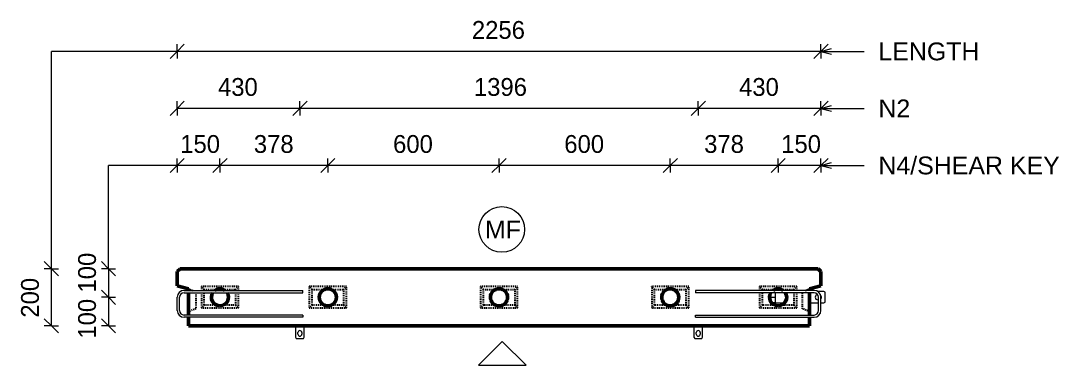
# Model space of a CAD drawing. Header units: millimetres. Extents: x 2687 to 17737, y 971 to 18539.
# Drawn here: x 2687 to 6326, y 12775 to 13984 of the extents above; entities that cross this region are included whole.
import ezdxf

# ---------------------------------------------------------------- set-up
doc = ezdxf.new("R2010")
doc.units = ezdxf.units.MM
doc.linetypes.add('Dash', pattern=[6.36, 3.18, -3.18])
for name, color, linetype, lineweight in [('A-ANNO-DIMS', 211, 'Continuous', 9), ('A-ANNO-DIMS-25', 211, 'Continuous', 9), ('A-DETL-MBND', 5, 'Continuous', 18), ('A-DETL-THIN', 151, 'Continuous', 18), ('A-GENM', 13, 'Continuous', 18), ('A-WALL', 113, 'Continuous', 25), ('A-WALL-HDLN', 110, 'Dash', 25), ('G-ANNO-TEXT', 231, 'Continuous', 9), ('S-RBAR', 171, 'Continuous', 18)]:
    doc.layers.add(name, color=color, linetype=linetype, lineweight=lineweight)
doc.styles.add('Arial', font='arial.ttf', dxfattribs={"height": 62.5})
doc.styles.add('Nirmala UI Semilight', font='NirmalaS.ttf', dxfattribs={"height": 62.5})
doc.dimstyles.new('Arrow_Filled_-_2_5_NI_UI', dxfattribs={"dimscale": 304.8, "dimtxt": 65.460247, "dimasz": 0.164042, "dimexe": 0.082021, "dimexo": 0.0625, "dimgap": 0.082021, "dimtad": 1, "dimdec": 4, "dimzin": 0, "dimdsep": 46, "dimtxsty": 'Nirmala UI Semilight', "dimblk1": 'OBLIQUE', "dimblk2": 'OBLIQUE', "dimsah": 1, "dimcen": 0.09, "dimazin": 0, "dimtfac": 1, "dimtdec": 4, "dimtix": 1, "dimtmove": 0, "dimatfit": 3, "dimfxl": 0.082021, "dimfxlon": 1, "dimtvp": 1, "dimtolj": 1, "dimtzin": 0, "dimarcsym": 2})
doc.dimstyles.new('Arrow_Filled_-_2_5_NI_UI_1', dxfattribs={"dimscale": 304.8, "dimtxt": 65.460247, "dimasz": 0.164042, "dimexe": 0.082021, "dimexo": 0.0625, "dimgap": 0.082021, "dimtad": 1, "dimdec": 4, "dimzin": 0, "dimdsep": 46, "dimtxsty": 'Nirmala UI Semilight', "dimblk1": 'OBLIQUE', "dimblk2": 'OBLIQUE', "dimsah": 1, "dimcen": 0.09, "dimazin": 0, "dimtfac": 1, "dimtdec": 4, "dimtix": 1, "dimtmove": 2, "dimatfit": 3, "dimfxl": 0.082021, "dimfxlon": 1, "dimtvp": 1, "dimtolj": 1, "dimtzin": 0, "dimarcsym": 2})

# ---------------------------------------------------------------- blocks, each defined once
blk = doc.blocks.new('RR spread anchor face based - RR-SA-2_5-200-1726821-Elevation Top')
at = {"layer": 'A-GENM'}
for p, q in [((5045.6, 12913.8), (5045.6, 12873.8)), ((5053.6, 12884.3), (5053.6, 12890.3)), ((5067.6, 12890.3), (5067.6, 12884.3)), ((5075.6, 12873.8), (5075.6, 12913.8)), ((5045.6, 12873.8), (5048.1, 12868.8)), ((5048.1, 12868.8), (5073.1, 12868.8)), ((5073.1, 12868.8), (5075.6, 12873.8))]:
    blk.add_line(p, q, dxfattribs=at)
for centre, start, end in [((5060.6, 12890.3), 0, 180), ((5060.6, 12884.3), 180, 0)]:
    blk.add_arc(centre, 7, start, end, dxfattribs=at)
blk = doc.blocks.new('RR spread anchor face based - RR-SA-3_0-200-1726827-Elevation Top')
at = {"layer": 'A-GENM'}
for p, q in [((5330.6, 13029.8), (5330.6, 13013.8)), ((5330.6, 13029.8), (5330.6, 13013.8)), ((5500.6, 13033.8), (5479.6, 13033.8)), ((5505.6, 13031.3), (5500.6, 13033.8)), ((5505.6, 12996.3), (5505.6, 13031.3)), ((5310.7, 13013.8), (5330.6, 13013.8)), ((5330.6, 12993.8), (5318.8, 12993.8)), ((5330.6, 13013.8), (5330.6, 12993.8)), ((5330.6, 13013.8), (5330.6, 12993.8)), ((5330.6, 12993.8), (5362.4, 12993.8)), ((5450.6, 12993.8), (5482.6, 12993.8)), ((5479.3, 13022.8), (5479.7, 13022.8)), ((5482.6, 13004.8), (5479.3, 13004.8)), ((5490.6, 12993.8), (5500.6, 12993.8)), ((5500.6, 12993.8), (5505.6, 12996.3))]:
    blk.add_line(p, q, dxfattribs=at)
for centre, start, end in [((5479.3, 13013.8), 90, 270), ((5483.3, 13013.8), 324.8168, 43.7744)]:
    blk.add_arc(centre, 9, start, end, dxfattribs=at)
blk = doc.blocks.new('DIMBLOCK1-Elevation Top')
at = {"layer": 'A-ANNO-DIMS-25'}
for p, q in [((5340.6, 13476.1), (5365.6, 13501.1)), ((5340.6, 13476.1), (5340.6, 13501.1)), ((5490.6, 13476.1), (5515.6, 13501.1)), ((5490.6, 13476.1), (5490.6, 13501.1)), ((5340.6, 13476.1), (5315.6, 13451.1)), ((5490.6, 13476.1), (5340.6, 13476.1)), ((5340.6, 13476.1), (5340.6, 13451.1)), ((5490.6, 13476.1), (5465.6, 13451.1)), ((5490.6, 13476.1), (5490.6, 13451.1))]:
    blk.add_line(p, q, dxfattribs=at)
at = {"layer": 'A-ANNO-DIMS-25', "color": 0, "insert": (5351.3, 13582.7), "char_height": 62.5, "width": 154.248, "attachment_point": 1, "line_spacing_factor": 1.142579, "style": 'Nirmala UI Semilight'}
blk.add_mtext('150', dxfattribs=at)
blk = doc.blocks.new('_Oblique')
at = {"color": 0, "linetype": 'ByBlock', "lineweight": -2}
blk.add_line((-0.5, -0.5), (0.5, 0.5), dxfattribs=at)
blk = doc.blocks.new('DIMBLOCK2-Elevation Top')
at = {"layer": 'A-ANNO-DIMS-25'}
for p, q in [((4962.6, 13476.1), (4987.6, 13501.1)), ((4962.6, 13476.1), (4962.6, 13501.1)), ((5340.6, 13476.1), (5365.6, 13501.1)), ((5340.6, 13476.1), (5340.6, 13501.1)), ((4962.6, 13476.1), (4937.6, 13451.1)), ((5340.6, 13476.1), (4962.6, 13476.1)), ((4962.6, 13476.1), (4962.6, 13451.1)), ((5340.6, 13476.1), (5315.6, 13451.1)), ((5340.6, 13476.1), (5340.6, 13451.1))]:
    blk.add_line(p, q, dxfattribs=at)
at = {"layer": 'A-ANNO-DIMS-25', "color": 0, "insert": (5081.3, 13582.7), "char_height": 62.5, "width": 168.53, "attachment_point": 1, "line_spacing_factor": 1.142579, "style": 'Nirmala UI Semilight'}
blk.add_mtext('378', dxfattribs=at)
blk = doc.blocks.new('DIMBLOCK3-Elevation Top')
at = {"layer": 'A-ANNO-DIMS-25'}
for p, q in [((4362.6, 13476.1), (4387.6, 13501.1)), ((4362.6, 13476.1), (4362.6, 13501.1)), ((4962.6, 13476.1), (4987.6, 13501.1)), ((4962.6, 13476.1), (4962.6, 13501.1)), ((4362.6, 13476.1), (4337.6, 13451.1)), ((4962.6, 13476.1), (4362.6, 13476.1)), ((4362.6, 13476.1), (4362.6, 13451.1)), ((4962.6, 13476.1), (4937.6, 13451.1)), ((4962.6, 13476.1), (4962.6, 13451.1))]:
    blk.add_line(p, q, dxfattribs=at)
at = {"layer": 'A-ANNO-DIMS-25', "color": 0, "insert": (4591.2, 13582.7), "char_height": 62.5, "width": 171.387, "attachment_point": 1, "line_spacing_factor": 1.142579, "style": 'Nirmala UI Semilight'}
blk.add_mtext('600', dxfattribs=at)
blk = doc.blocks.new('DIMBLOCK4-Elevation Top')
at = {"layer": 'A-ANNO-DIMS-25'}
for p, q in [((3762.6, 13476.1), (3787.6, 13501.1)), ((3762.6, 13476.1), (3762.6, 13501.1)), ((4362.6, 13476.1), (4387.6, 13501.1)), ((4362.6, 13476.1), (4362.6, 13501.1)), ((3762.6, 13476.1), (3737.6, 13451.1)), ((4362.6, 13476.1), (3762.6, 13476.1)), ((3762.6, 13476.1), (3762.6, 13451.1)), ((4362.6, 13476.1), (4337.6, 13451.1)), ((4362.6, 13476.1), (4362.6, 13451.1))]:
    blk.add_line(p, q, dxfattribs=at)
at = {"layer": 'A-ANNO-DIMS-25', "color": 0, "insert": (3991.2, 13582.7), "char_height": 62.5, "width": 171.387, "attachment_point": 1, "line_spacing_factor": 1.142579, "style": 'Nirmala UI Semilight'}
blk.add_mtext('600', dxfattribs=at)
blk = doc.blocks.new('DIMBLOCK5-Elevation Top')
at = {"layer": 'A-ANNO-DIMS-25'}
for p, q in [((3384.6, 13476.1), (3409.6, 13501.1)), ((3384.6, 13476.1), (3384.6, 13501.1)), ((3762.6, 13476.1), (3787.6, 13501.1)), ((3762.6, 13476.1), (3762.6, 13501.1)), ((3384.6, 13476.1), (3359.6, 13451.1)), ((3762.6, 13476.1), (3384.6, 13476.1)), ((3384.6, 13476.1), (3384.6, 13451.1)), ((3762.6, 13476.1), (3737.6, 13451.1)), ((3762.6, 13476.1), (3762.6, 13451.1))]:
    blk.add_line(p, q, dxfattribs=at)
at = {"layer": 'A-ANNO-DIMS-25', "color": 0, "insert": (3503.3, 13582.7), "char_height": 62.5, "width": 168.53, "attachment_point": 1, "line_spacing_factor": 1.142579, "style": 'Nirmala UI Semilight'}
blk.add_mtext('378', dxfattribs=at)
blk = doc.blocks.new('DIMBLOCK6-Elevation Top')
at = {"layer": 'A-ANNO-DIMS-25'}
for p, q in [((3234.6, 13476.1), (3259.6, 13501.1)), ((3234.6, 13476.1), (3234.6, 13501.1)), ((3384.6, 13476.1), (3409.6, 13501.1)), ((3384.6, 13476.1), (3384.6, 13501.1)), ((3234.6, 13476.1), (3209.6, 13451.1)), ((3384.6, 13476.1), (3234.6, 13476.1)), ((3234.6, 13476.1), (3234.6, 13451.1)), ((3384.6, 13476.1), (3359.6, 13451.1)), ((3384.6, 13476.1), (3384.6, 13451.1))]:
    blk.add_line(p, q, dxfattribs=at)
at = {"layer": 'A-ANNO-DIMS-25', "color": 0, "insert": (3245.3, 13582.7), "char_height": 62.5, "width": 154.248, "attachment_point": 1, "line_spacing_factor": 1.142579, "style": 'Nirmala UI Semilight'}
blk.add_mtext('150', dxfattribs=at)
blk = doc.blocks.new('DIMBLOCK7-Elevation Top')
at = {"layer": 'A-ANNO-DIMS-25'}
for p, q in [((5060.6, 13676.1), (5085.6, 13701.1)), ((5060.6, 13676.1), (5060.6, 13701.1)), ((5490.6, 13676.1), (5515.6, 13701.1)), ((5490.6, 13676.1), (5490.6, 13701.1)), ((5060.6, 13676.1), (5035.6, 13651.1)), ((5490.6, 13676.1), (5060.6, 13676.1)), ((5060.6, 13676.1), (5060.6, 13651.1)), ((5490.6, 13676.1), (5465.6, 13651.1)), ((5490.6, 13676.1), (5490.6, 13651.1))]:
    blk.add_line(p, q, dxfattribs=at)
at = {"layer": 'A-ANNO-DIMS-25', "color": 0, "insert": (5203.6, 13782.7), "char_height": 62.5, "width": 172.815, "attachment_point": 1, "line_spacing_factor": 1.142579, "style": 'Nirmala UI Semilight'}
blk.add_mtext('430', dxfattribs=at)
blk = doc.blocks.new('DIMBLOCK8-Elevation Top')
at = {"layer": 'A-ANNO-DIMS-25'}
for p, q in [((3664.6, 13676.1), (3689.6, 13701.1)), ((3664.6, 13676.1), (3664.6, 13701.1)), ((5060.6, 13676.1), (5085.6, 13701.1)), ((5060.6, 13676.1), (5060.6, 13701.1)), ((3664.6, 13676.1), (3639.6, 13651.1)), ((5060.6, 13676.1), (3664.6, 13676.1)), ((3664.6, 13676.1), (3664.6, 13651.1)), ((5060.6, 13676.1), (5035.6, 13651.1)), ((5060.6, 13676.1), (5060.6, 13651.1))]:
    blk.add_line(p, q, dxfattribs=at)
at = {"layer": 'A-ANNO-DIMS-25', "color": 0, "insert": (4274.5, 13782.7), "char_height": 62.5, "width": 211.377, "attachment_point": 1, "line_spacing_factor": 1.142579, "style": 'Nirmala UI Semilight'}
blk.add_mtext('1396', dxfattribs=at)
blk = doc.blocks.new('DIMBLOCK9-Elevation Top')
at = {"layer": 'A-ANNO-DIMS-25'}
for p, q in [((3234.6, 13676.1), (3259.6, 13701.1)), ((3234.6, 13676.1), (3234.6, 13701.1)), ((3664.6, 13676.1), (3689.6, 13701.1)), ((3664.6, 13676.1), (3664.6, 13701.1)), ((3234.6, 13676.1), (3209.6, 13651.1)), ((3664.6, 13676.1), (3234.6, 13676.1)), ((3234.6, 13676.1), (3234.6, 13651.1)), ((3664.6, 13676.1), (3639.6, 13651.1)), ((3664.6, 13676.1), (3664.6, 13651.1))]:
    blk.add_line(p, q, dxfattribs=at)
at = {"layer": 'A-ANNO-DIMS-25', "color": 0, "insert": (3377.6, 13782.7), "char_height": 62.5, "width": 172.815, "attachment_point": 1, "line_spacing_factor": 1.142579, "style": 'Nirmala UI Semilight'}
blk.add_mtext('430', dxfattribs=at)
blk = doc.blocks.new('DIMBLOCK10-Elevation Top')
at = {"layer": 'A-ANNO-DIMS-25'}
for p, q in [((3234.6, 13876.1), (3209.6, 13851.1)), ((3234.6, 13876.1), (3259.6, 13901.1)), ((3234.6, 13876.1), (3234.6, 13901.1)), ((5490.6, 13876.1), (3234.6, 13876.1)), ((3234.6, 13876.1), (3234.6, 13851.1)), ((5490.6, 13876.1), (5465.6, 13851.1)), ((5490.6, 13876.1), (5515.6, 13901.1)), ((5490.6, 13876.1), (5490.6, 13901.1)), ((5490.6, 13876.1), (5490.6, 13851.1))]:
    blk.add_line(p, q, dxfattribs=at)
at = {"layer": 'A-ANNO-DIMS-25', "color": 0, "insert": (4267.4, 13982.7), "char_height": 62.5, "width": 228.516, "attachment_point": 1, "line_spacing_factor": 1.142579, "style": 'Nirmala UI Semilight'}
blk.add_mtext('2256', dxfattribs=at)
blk = doc.blocks.new('DIMBLOCK11-Elevation Top')
at = {"layer": 'A-ANNO-DIMS-25'}
for p, q in [((2994, 13113.8), (2969, 13138.8)), ((2994, 13113.8), (2969, 13113.8)), ((2994, 13113.8), (2994, 13013.8)), ((2994, 13113.8), (3019, 13088.8)), ((2994, 13113.8), (3019, 13113.8)), ((2994, 13013.8), (2969, 13038.8)), ((2994, 13013.8), (2969, 13013.8)), ((2994, 13013.8), (3019, 12988.8)), ((2994, 13013.8), (3019, 13013.8))]:
    blk.add_line(p, q, dxfattribs=at)
at = {"layer": 'A-ANNO-DIMS-25', "color": 0, "insert": (2887.5, 13030.6), "char_height": 62.5, "width": 154.248, "attachment_point": 1, "rotation": 90, "line_spacing_factor": 1.142579, "style": 'Nirmala UI Semilight'}
blk.add_mtext('100', dxfattribs=at)
blk = doc.blocks.new('DIMBLOCK12-Elevation Top')
at = {"layer": 'A-ANNO-DIMS-25'}
for p, q in [((2994, 13013.8), (2969, 13038.8)), ((2994, 13013.8), (2969, 13013.8)), ((2994, 13013.8), (2994, 12913.8)), ((2994, 13013.8), (3019, 12988.8)), ((2994, 13013.8), (3019, 13013.8)), ((2994, 12913.8), (2969, 12938.8)), ((2994, 12913.8), (2969, 12913.8)), ((2994, 12913.8), (3019, 12888.8)), ((2994, 12913.8), (3019, 12913.8))]:
    blk.add_line(p, q, dxfattribs=at)
at = {"layer": 'A-ANNO-DIMS-25', "color": 0, "insert": (2887.5, 12868.8), "char_height": 62.5, "width": 154.248, "attachment_point": 1, "rotation": 90, "line_spacing_factor": 1.142579, "style": 'Nirmala UI Semilight'}
blk.add_mtext('100', dxfattribs=at)
blk = doc.blocks.new('DIMBLOCK13-Elevation Top')
at = {"layer": 'A-ANNO-DIMS-25'}
for p, q in [((2794, 13113.8), (2769, 13138.8)), ((2794, 13113.8), (2769, 13113.8)), ((2794, 12913.8), (2794, 13113.8)), ((2794, 13113.8), (2819, 13088.8)), ((2794, 13113.8), (2819, 13113.8)), ((2794, 12913.8), (2769, 12938.8)), ((2794, 12913.8), (2769, 12913.8)), ((2794, 12913.8), (2819, 12888.8)), ((2794, 12913.8), (2819, 12913.8))]:
    blk.add_line(p, q, dxfattribs=at)
at = {"layer": 'A-ANNO-DIMS-25', "color": 0, "insert": (2687.5, 12942.4), "char_height": 62.5, "width": 171.387, "attachment_point": 1, "rotation": 90, "line_spacing_factor": 1.142579, "style": 'Nirmala UI Semilight'}
blk.add_mtext('200', dxfattribs=at)

msp = doc.modelspace()

# ---------------------------------------------------------------- linework, layer by layer
at = {"layer": 'A-DETL-MBND'}
for p, q in [((2794.01504, 13113.80383), (2794.01504, 13876.14894)), ((3234.56745, 13876.14894), (2794.01504, 13876.14894)), ((2994.01504, 13113.80383), (2994.01504, 13476.14894)), ((3234.56745, 13476.14894), (2994.01504, 13476.14894))]:
    msp.add_line(p, q, dxfattribs=at)
at = {"layer": 'A-DETL-THIN'}
for p, q in [((4373.89864, 12858.62707), (4290.76156, 12775.48999)), ((4457.03573, 12775.48999), (4373.89864, 12858.62707)), ((4290.76156, 12775.48999), (4457.03573, 12775.48999))]:
    msp.add_line(p, q, dxfattribs=at)
msp.add_circle((4372.31544, 13251.8007), 80, dxfattribs=at)
at = {"layer": 'A-WALL', "lineweight": 50}
for p, q in [((3244.57004, 13113.80383), (3234.56745, 13103.80125)), ((3234.56745, 13103.80125), (3234.56745, 13053.80434)), ((5480.62415, 13113.80383), (3244.57004, 13113.80383)), ((5490.56745, 13103.86052), (5480.62415, 13113.80383)), ((5490.56745, 13053.80383), (5490.56745, 13103.86052)), ((3234.56745, 13053.80434), (3274.5695, 13043.80383)), ((3274.5695, 13043.80383), (3274.5695, 13037.80383)), ((3274.5695, 13029.80383), (3274.5695, 12951.67529)), ((5450.56745, 13043.80383), (5490.56745, 13053.80383)), ((5450.56745, 13037.80383), (5450.56745, 13043.80383)), ((5450.56745, 12951.67529), (5450.56745, 13029.80383)), ((3274.5695, 12943.67529), (3274.5695, 12913.80383)), ((5450.56745, 12913.80383), (5450.56745, 12943.67529)), ((3274.5695, 12913.80383), (5450.56745, 12913.80383))]:
    msp.add_line(p, q, dxfattribs=at)
for centre, start, end in [((3384.56745, 13013.80383), 147.51594743, 270), ((3384.56745, 13013.80383), 90, 126), ((3384.56745, 13013.80383), 54, 90), ((3384.56745, 13013.80383), 270, 32.48405257), ((3762.56745, 13013.80383), 90, 270), ((3762.56745, 13013.80383), 270, 90), ((4362.56745, 13013.80383), 90, 270), ((4362.56745, 13013.80383), 270, 90), ((4962.56745, 13013.80383), 90, 270), ((4962.56745, 13013.80383), 270, 90), ((5340.56745, 13013.80383), 147.51594743, 270), ((5340.56745, 13013.80383), 90, 126), ((5340.56745, 13013.80383), 54, 90), ((5340.56745, 13013.80383), 270, 32.48405257)]:
    msp.add_arc(centre, 30, start, end, dxfattribs=at)
at = {"layer": 'A-WALL-HDLN'}
for p, q in [((3274.61911, 13043.78317), (3289.56745, 13037.80383)), ((3299.56745, 13029.80383), (3299.56745, 12973.80383)), ((3449.56745, 13051.30383), (3319.56745, 13051.30383)), ((3319.56745, 13051.30383), (3319.56745, 13037.80383)), ((3329.56745, 13041.30383), (3319.56745, 13051.30383)), ((3319.56745, 13029.80383), (3319.56745, 12976.30383)), ((3329.56745, 13041.30383), (3372.57788, 13041.30383)), ((3329.56745, 13037.80383), (3329.56745, 13041.30383)), ((3329.56745, 12986.30383), (3329.56745, 13029.80383)), ((3396.55703, 13041.30383), (3439.56745, 13041.30383)), ((3439.56745, 13041.30383), (3449.56745, 13051.30383)), ((3439.56745, 13041.30383), (3439.56745, 13037.80383)), ((3439.56745, 13029.80383), (3439.56745, 12986.30383)), ((3449.56745, 13037.80383), (3449.56745, 13051.30383)), ((3449.56745, 12976.30383), (3449.56745, 13029.80383)), ((3827.56745, 13051.30383), (3697.56745, 13051.30383)), ((3697.56745, 13051.30383), (3697.56745, 12976.30383)), ((3707.56745, 13041.30383), (3697.56745, 13051.30383)), ((3707.56745, 13041.30383), (3750.57788, 13041.30383)), ((3707.56745, 12986.30383), (3707.56745, 13041.30383)), ((3774.55703, 13041.30383), (3817.56745, 13041.30383)), ((3817.56745, 13041.30383), (3827.56745, 13051.30383)), ((3817.56745, 13041.30383), (3817.56745, 12986.30383)), ((3827.56745, 12976.30383), (3827.56745, 13051.30383)), ((4427.56745, 13051.30383), (4297.56745, 13051.30383)), ((4297.56745, 13051.30383), (4297.56745, 12976.30383)), ((4307.56745, 13041.30383), (4297.56745, 13051.30383)), ((4307.56745, 13041.30383), (4350.57788, 13041.30383)), ((4307.56745, 12986.30383), (4307.56745, 13041.30383)), ((4374.55703, 13041.30383), (4417.56745, 13041.30383)), ((4417.56745, 13041.30383), (4427.56745, 13051.30383)), ((4417.56745, 13041.30383), (4417.56745, 12986.30383)), ((4427.56745, 12976.30383), (4427.56745, 13051.30383)), ((5027.56745, 13051.30383), (4897.56745, 13051.30383)), ((4897.56745, 13051.30383), (4897.56745, 12976.30383)), ((4907.56745, 13041.30383), (4897.56745, 13051.30383)), ((4907.56745, 13041.30383), (4950.57788, 13041.30383)), ((4907.56745, 12986.30383), (4907.56745, 13041.30383)), ((4974.55703, 13041.30383), (5017.56745, 13041.30383)), ((5017.56745, 13041.30383), (5027.56745, 13051.30383)), ((5017.56745, 13041.30383), (5017.56745, 12986.30383)), ((5027.56745, 12976.30383), (5027.56745, 13051.30383)), ((5405.56745, 13051.30383), (5275.56745, 13051.30383)), ((5275.56745, 13051.30383), (5275.56745, 13037.80383)), ((5285.56745, 13041.30383), (5275.56745, 13051.30383)), ((5275.56745, 13029.80383), (5275.56745, 12976.30383)), ((5285.56745, 13041.30383), (5328.57788, 13041.30383)), ((5285.56745, 13037.80383), (5285.56745, 13041.30383)), ((5285.56745, 12986.30383), (5285.56745, 13029.80383)), ((5352.55703, 13041.30383), (5395.56745, 13041.30383)), ((5395.56745, 13041.30383), (5405.56745, 13051.30383)), ((5395.56745, 13041.30383), (5395.56745, 13037.80383)), ((5395.56745, 13029.80383), (5395.56745, 12986.30383)), ((5405.56745, 13037.80383), (5405.56745, 13051.30383)), ((5405.56745, 12976.30383), (5405.56745, 13029.80383)), ((5425.56745, 12973.80383), (5425.56745, 13029.80383)), ((5435.56745, 13037.80383), (5450.56745, 13043.80383)), ((3299.56745, 12973.80383), (3274.61911, 12963.82449)), ((3319.56745, 12976.30383), (3329.56745, 12986.30383)), ((3319.56745, 12976.30383), (3449.56745, 12976.30383)), ((3372.57788, 12986.30383), (3329.56745, 12986.30383)), ((3439.56745, 12986.30383), (3396.55703, 12986.30383)), ((3439.56745, 12986.30383), (3449.56745, 12976.30383)), ((3697.56745, 12976.30383), (3707.56745, 12986.30383)), ((3697.56745, 12976.30383), (3827.56745, 12976.30383)), ((3750.57788, 12986.30383), (3707.56745, 12986.30383)), ((3817.56745, 12986.30383), (3774.55703, 12986.30383)), ((3817.56745, 12986.30383), (3827.56745, 12976.30383)), ((4297.56745, 12976.30383), (4307.56745, 12986.30383)), ((4297.56745, 12976.30383), (4427.56745, 12976.30383)), ((4350.57788, 12986.30383), (4307.56745, 12986.30383)), ((4417.56745, 12986.30383), (4374.55703, 12986.30383)), ((4417.56745, 12986.30383), (4427.56745, 12976.30383)), ((4897.56745, 12976.30383), (4907.56745, 12986.30383)), ((4897.56745, 12976.30383), (5027.56745, 12976.30383)), ((4950.57788, 12986.30383), (4907.56745, 12986.30383)), ((5017.56745, 12986.30383), (4974.55703, 12986.30383)), ((5017.56745, 12986.30383), (5027.56745, 12976.30383)), ((5275.56745, 12976.30383), (5285.56745, 12986.30383)), ((5275.56745, 12976.30383), (5405.56745, 12976.30383)), ((5328.57788, 12986.30383), (5285.56745, 12986.30383)), ((5395.56745, 12986.30383), (5352.55703, 12986.30383)), ((5395.56745, 12986.30383), (5405.56745, 12976.30383)), ((5450.51785, 12963.82367), (5425.56745, 12973.80383))]:
    msp.add_line(p, q, dxfattribs=at)
at = {"layer": 'G-ANNO-TEXT', "color": 10}
for p, q in [((5490.4174, 13876.1796), (5527.9174, 13886.22769)), ((5490.4174, 13876.1796), (5527.9174, 13866.1315)), ((5490.4174, 13876.1796), (5641.98967, 13876.1796)), ((5490.4174, 13676.1796), (5527.9174, 13686.22769)), ((5490.4174, 13676.1796), (5527.9174, 13666.1315)), ((5490.4174, 13676.1796), (5641.98967, 13676.1796)), ((5490.4174, 13476.1796), (5527.9174, 13486.22769)), ((5490.4174, 13476.1796), (5527.9174, 13466.1315)), ((5490.4174, 13476.1796), (5641.98967, 13476.1796))]:
    msp.add_line(p, q, dxfattribs=at)
at = {"layer": 'S-RBAR'}
for p, q in [((3258.56745, 13037.80383), (3674.5695, 13037.80383)), ((3258.56745, 13029.80383), (3674.5695, 13029.80383)), ((3674.5695, 13029.80383), (3674.5695, 13037.80383)), ((5466.56745, 13037.80383), (5050.56745, 13037.80383)), ((5050.56745, 13037.80383), (5050.56745, 13029.80383)), ((5466.56745, 13029.80383), (5050.56745, 13029.80383)), ((3234.56745, 12967.67529), (3234.56745, 13013.80383)), ((3242.56745, 12967.67529), (3242.56745, 13013.80383)), ((5482.56745, 12967.67529), (5482.56745, 13013.80383)), ((5490.56745, 12967.67529), (5490.56745, 13013.80383)), ((3674.5695, 12951.67529), (3258.56745, 12951.67529)), ((3674.5695, 12943.67529), (3258.56745, 12943.67529)), ((3674.5695, 12951.67529), (3674.5695, 12943.67529)), ((5050.56745, 12951.67529), (5466.56745, 12951.67529)), ((5050.56745, 12943.67529), (5050.56745, 12951.67529)), ((5050.56745, 12943.67529), (5466.56745, 12943.67529))]:
    msp.add_line(p, q, dxfattribs=at)
for centre, radius, start, end in [((3258.56745, 13013.80383), 24, 90, 180), ((3258.56745, 13013.80383), 16, 90, 180), ((5466.56745, 13013.80383), 24, 0, 90), ((5466.56745, 13013.80383), 16, 0, 90), ((3258.56745, 12967.67529), 24, 180, 270), ((3258.56745, 12967.67529), 16, 180, 270), ((5466.56745, 12967.67529), 16, 270, 0), ((5466.56745, 12967.67529), 24, 270, 360)]:
    msp.add_arc(centre, radius, start, end, dxfattribs=at)

# ---------------------------------------------------------------- block references
at = {"layer": 'A-GENM'}
for name, p in [('RR spread anchor face based - RR-SA-3_0-200-1726827-Elevation Top', (0, 0)), ('RR spread anchor face based - RR-SA-2_5-200-1726821-Elevation Top', (-1396.00204, 0)), ('RR spread anchor face based - RR-SA-2_5-200-1726821-Elevation Top', (0, 0))]:
    msp.add_blockref(name, p, dxfattribs=at)

# ---------------------------------------------------------------- texts
at = {"layer": 'G-ANNO-TEXT', "color": 7, "char_height": 62.5, "attachment_point": 1, "style": 'Arial'}
for s, insert, width in [('LENGTH', (5691.98967, 13907.4296), 428.9028125), ('N2', (5691.98967, 13707.4296), 134.2826563), ('N4/SHEAR KEY', (5691.98967, 13507.4296), 767.6157813), ('MF', (4313.28122, 13282.87144), 150.3164062)]:
    msp.add_mtext(s, dxfattribs=dict(at, insert=insert, width=width))

# ---------------------------------------------------------------- dimensions: what is measured, and where the dimension line sits
at = {"layer": 'A-ANNO-DIMS'}
for base, p1, p2, override, picture, middle in [((3234.56745, 13876.14894), (5490.56745, 13851.14894), (3234.56745, 13851.14894), {"dimpost": '<>', "dimfxl": 2256}, 'DIMBLOCK10-Elevation Top', (4362.56745, 13933.46675)), ((3234.56745, 13676.14894), (3664.56541, 13651.14894), (3234.56745, 13651.14894), {"dimpost": '<>', "dimfxl": 429.997957}, 'DIMBLOCK9-Elevation Top', (3449.56643, 13733.46675)), ((3664.56541, 13676.14894), (5060.56745, 13651.14894), (3664.56541, 13651.14894), {"dimpost": '<>', "dimfxl": 1396.002043}, 'DIMBLOCK8-Elevation Top', (4362.56643, 13733.64109)), ((5060.56745, 13676.14894), (5490.56745, 13651.14894), (5060.56745, 13651.14894), {"dimpost": '<>', "dimfxl": 430}, 'DIMBLOCK7-Elevation Top', (5275.56745, 13733.46675)), ((3234.56745, 13476.14894), (3384.56745, 13451.14894), (3234.56745, 13451.14894), {"dimpost": '<>', "dimfxl": 150}, 'DIMBLOCK6-Elevation Top', (3309.56745, 13533.6193)), ((3384.56745, 13476.14894), (3762.56745, 13451.14894), (3384.56745, 13451.14894), {"dimpost": '<>', "dimfxl": 378}, 'DIMBLOCK5-Elevation Top', (3573.56745, 13533.46675)), ((3762.56745, 13476.14894), (4362.56745, 13451.14894), (3762.56745, 13451.14894), {"dimpost": '<>', "dimfxl": 600}, 'DIMBLOCK4-Elevation Top', (4062.56745, 13533.46675)), ((4362.56745, 13476.14894), (4962.56745, 13451.14894), (4362.56745, 13451.14894), {"dimpost": '<>', "dimfxl": 600}, 'DIMBLOCK3-Elevation Top', (4662.56745, 13533.46675)), ((4962.56745, 13476.14894), (5340.56745, 13451.14894), (4962.56745, 13451.14894), {"dimpost": '<>', "dimfxl": 378}, 'DIMBLOCK2-Elevation Top', (5151.56745, 13533.46675)), ((5340.56745, 13476.14894), (5490.56745, 13451.14894), (5340.56745, 13451.14894), {"dimpost": '<>', "dimfxl": 150}, 'DIMBLOCK1-Elevation Top', (5415.56745, 13533.6193))]:
    dim = msp.add_linear_dim(base=base, p1=p1, p2=p2, dimstyle='Arrow_Filled_-_2_5_NI_UI', override=override, dxfattribs=at)
    dim.commit()
    dim.dimension.update_dxf_attribs({"geometry": picture, "text_midpoint": middle})
for base, p1, p2, picture, middle in [((2994.01504, 13013.80383), (3019.01504, 13113.80383), (3019.01504, 13013.80383), 'DIMBLOCK11-Elevation Top', (2929.13873, 13107.69387)), ((2994.01504, 12913.80383), (3019.01504, 13013.80383), (3019.01504, 12913.80383), 'DIMBLOCK12-Elevation Top', (2929.13873, 12945.97368))]:
    dim = msp.add_linear_dim(base=base, p1=p1, p2=p2, angle=90, dimstyle='Arrow_Filled_-_2_5_NI_UI_1', override={"dimpost": '<>', "dimfxl": 100}, dxfattribs=at)
    dim.commit()
    dim.dimension.update_dxf_attribs({"geometry": picture, "text_midpoint": middle, "dimtype": 160, "text_rotation": 90})
dim = msp.add_linear_dim(base=(2794.01504, 13113.80383), p1=(2819.01504, 12913.80383), p2=(2819.01504, 13113.80383), angle=90, dimstyle='Arrow_Filled_-_2_5_NI_UI', override={"dimpost": '<>', "dimfxl": 200}, dxfattribs=at)
dim.commit()
dim.dimension.update_dxf_attribs({"geometry": 'DIMBLOCK13-Elevation Top', "text_midpoint": (2736.71902, 13013.80383)})

doc.saveas('drawing.dxf')
